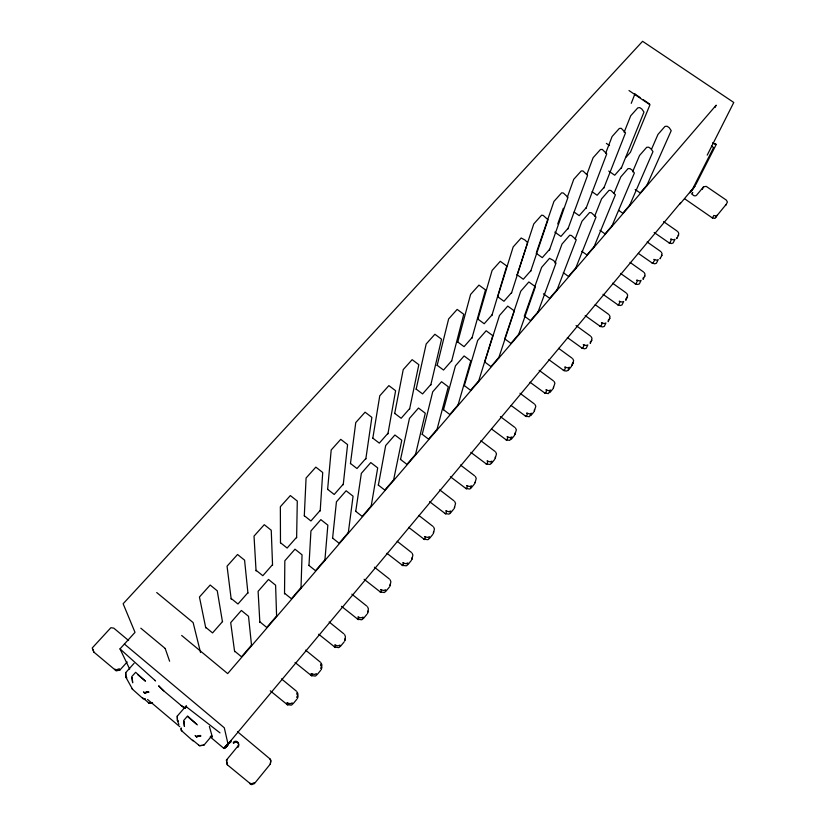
<?xml version="1.0" encoding="UTF-8"?>
<svg xmlns="http://www.w3.org/2000/svg" width="826" height="826" viewBox="0 0 826 826"><rect width="100%" height="100%" fill="white"/><g stroke="black" fill="none" stroke-linecap="round" stroke-linejoin="round"><path stroke-width="1.24" d="M433.609 531.583L433.33 533.586L434.445 529.012L433.64 527.091M371.111 506.545L377.699 467.898L370.791 462.56L361.344 473.37L355.738 511.356M412.174 557.54L411.864 559.594L412.886 555.093L412.091 553.141M205.767 627.956L199.438 597.012L210.176 585.035L217.259 590.817L222.431 621.627M390.285 584.054L389.965 586.14L390.884 581.731L390.089 579.738M567.885 229.07L587.575 175.36L582.98 170.961L581.256 170.941L573.74 179.335L567.255 197.414M367.931 611.126L367.58 613.264L368.406 608.938L367.611 606.914M345.092 638.787L344.731 640.955L345.444 636.732L344.659 634.667M297.143 693.788L297.215 692.023L297.99 694.16L296.957 697.433L297.587 696.442L297.505 698.187L297.907 695.926L296.885 693.943M304.298 515.909L306.074 478.017L315.842 467.124L322.718 472.503L320.189 511.036M585.995 208.451L606.759 153.843L602.278 149.413L600.481 149.496L593.109 157.714L586.863 174.493M308.976 565.469L310.937 530.953L320.849 519.637L327.86 525.16L324.886 560.327M231.197 599.16L227.057 566.192L237.537 554.494L244.579 560.173L247.955 593.254M393.496 480.505L401.766 440.248L394.911 435.003L385.67 445.555L378.37 485.161M603.775 188.214L625.55 132.759L621.193 128.288L619.324 128.474L612.097 136.527L605.675 153.192M327.612 489.508L331.195 449.984L340.746 439.339L347.581 444.615L343.234 484.79M621.214 168.349L643.981 112.078L641.874 109.042L639.727 107.587L637.796 107.865L630.713 115.764L624.126 132.315M332.61 538.118L336.43 501.826L346.115 490.768L353.074 496.199L348.252 533.142M256.07 570.993L254.026 536.105L264.258 524.686L271.248 530.251L272.559 565.242M320.984 664.951L321.19 663.03L321.975 665.126L320.984 668.337L321.593 667.356L321.376 669.267L321.758 667.047L320.725 665.106M415.406 455.012L425.297 413.217L418.493 408.054L409.459 418.379L400.527 459.514M350.441 463.665L355.758 422.582L365.082 412.174L371.865 417.367L365.804 459.101M436.861 430.036L448.301 386.785L441.549 381.715L432.71 391.813L422.22 434.393M372.784 438.358L379.764 395.799L388.881 385.618L395.613 390.729L387.9 433.949M226.592 761.107L227.295 764.762L251.569 784.7L254.449 783.544L270.298 764.102L270.856 761.066L269.916 758.846L237.506 731.712M457.883 405.576L470.799 360.931L464.098 355.954L455.456 365.825L443.479 409.799M394.673 413.578L403.233 369.604L412.143 359.661L418.834 364.679L409.551 409.314M726.002 204.58L714.748 218.384L712.415 217.971L684.816 198.89M416.118 389.304L426.185 343.988L434.899 334.262L441.549 339.197L430.749 385.174M478.481 381.622L492.802 335.655L486.153 330.751L477.696 340.405L464.295 385.701M676.897 237.836L676.721 238.611L678.652 234.914L678.249 235.596L678.755 233.314L677.929 231.765M660.242 258.011L660.067 258.806L661.925 255.172L661.512 255.864L662.039 253.541L661.213 251.971M437.119 365.526L448.632 318.939L457.17 309.409L463.758 314.272L451.523 361.52M498.656 358.133L514.34 310.917L507.732 306.095L499.462 315.542L484.697 362.087M553.534 387.311L553.306 388.189L554.907 383.212L554.091 381.478M186.377 705.59L177.26 716.132L177.435 720.747L178.891 724.433M457.697 342.212L470.603 294.417L478.956 285.104L485.502 289.874L471.883 338.35M475.198 482.219L474.94 483.158L476.23 478.44L475.415 476.581M518.439 335.119L535.413 286.705L528.857 281.955L520.752 291.206L504.696 338.939M454.61 507.154L454.341 508.114L455.549 503.468L454.744 501.578M477.872 319.373L492.11 270.422L500.288 261.305L506.782 266.003L491.842 315.625M537.829 312.558L556.043 262.998L553.41 260.407L549.527 258.332L541.608 267.387L524.716 315.067M497.655 296.978L513.163 246.933L521.165 238.002L524.882 239.953L527.618 242.627L511.408 293.354M556.838 290.432L576.238 239.788L571.489 235.534L569.775 235.193L562.01 244.062L554.969 263.091M517.045 275.017L533.772 223.929L541.608 215.183L543.178 215.421L548.02 219.737L530.602 271.506M575.485 268.739L596.021 217.062L591.395 212.767L589.599 212.54L582 221.223L575.144 239.013M536.487 252.271L553.957 201.41L561.639 192.84L563.28 192.964L567.999 197.321L549.424 250.082M557.746 223.918L563.363 208.255M593.78 247.449L615.401 194.802L610.889 190.465L609.02 190.352L601.576 198.859L594.503 216.567M611.725 226.572L634.378 172.995L632.179 170.135L629.99 168.607L628.049 168.607L620.76 176.94L613.976 193.387M629.329 206.087L652.984 151.612L650.888 148.701L648.709 147.204L646.706 147.296L639.551 155.464L632.613 171.829M631.25 103.343L634.884 94.03M646.613 185.974L671.218 130.663L669.215 127.689L667.057 126.223L664.982 126.409L657.971 134.421L651.404 149.516M715.048 107.483L716.173 105.181L227.687 673.603L181.658 635.462M707.201 155.154L733.777 102.476L642.587 41.3L123.136 603.754L135.02 632.365L120.007 648.885L129.682 669.081M689.886 192.84L690.742 191.126M695.843 184.539L716.245 144.436L712.704 143.053M691.827 194.182L692.704 192.479A2.395 1.951 23.7 0 0 693.386 195.349A2.395 1.951 23.7 0 0 696.607 195.173L703.556 186.831L706.22 186.366L726.343 200.119L727.417 202.05L725.641 205.519M234.625 651.724L230.702 622.639L241.357 610.466L248.523 616.31L251.527 645.292M702.224 189.402L703.556 186.831M259.86 622.515L258.104 591.333L268.491 579.46L275.605 585.2L276.607 616.506M199.396 745.692L203.867 745.197L199.5 745.692L192.706 740.127M690.629 191.931L695.203 185.695L691.135 191.632L691.734 189.939L691.383 190.372M712.415 217.971L713.798 215.472L716.142 215.875L717.03 215.287L715.636 217.785M284.526 593.956L284.836 560.782L294.985 549.187L302.048 554.824L301.015 588.112M212.365 737.029L209.37 726.446M237.847 746.208L238.033 747.2A3.108 2.963 -52.1 0 0 237.754 742.904A3.108 2.963 -52.1 0 0 233.5 743.39L233.293 742.388A3.118 2.974 -52 0 1 237.568 741.903A3.118 2.974 -52 0 1 237.847 746.208L226.355 760.168L227.295 764.762M293.075 703.793L296.885 699.178M317.039 674.749L320.767 670.227M340.488 646.324L344.132 641.905M363.44 618.509L367.002 614.183M385.897 591.292L389.397 587.049M407.899 564.633L411.317 560.482M429.437 538.521L432.783 534.463M450.531 512.956L453.815 508.971M471.202 487.898L474.423 483.995M491.46 463.345L494.609 459.524M511.315 439.287L514.402 435.539M530.777 415.695L533.813 412.019M549.868 392.567L552.831 388.963M568.577 369.883L571.499 366.341M210.847 736.038L211.838 736.771L210.227 736.895L223.867 748.387L227.904 743.576L224.3 727.789L124.406 644.043M680.521 202.845L228.017 744.071M679.881 204.115L692.653 188.855L713.612 147.555L711.475 146.099M203.816 745.3L211.745 735.914M251.507 645.147L241.512 656.784L234.646 651.125M276.504 616.072L266.736 627.44L259.911 621.885M300.953 587.637L291.392 598.757L284.619 593.295M324.866 559.822L315.511 570.694L308.779 565.325M348.252 532.605L339.104 543.25L332.424 537.963M371.153 505.977L362.191 516.384L355.562 511.191M393.558 479.906L384.792 490.097L378.205 484.986M415.499 454.372L406.919 464.357L400.373 459.328M436.985 429.375L428.58 439.164L422.086 434.208M458.038 404.895L449.798 414.476L443.345 409.603M478.657 380.91L470.583 390.295L464.171 385.494M498.863 357.4L490.954 366.599L484.583 361.871M518.666 334.365L510.912 343.379L504.583 338.722M538.077 311.784L530.478 320.622L524.2 316.038M557.116 289.637L549.662 298.3L543.425 293.788M575.784 267.913L568.474 276.421L563.311 272.704M594.09 246.613L586.925 254.955L581.793 251.3M612.056 225.715L605.024 233.892L599.924 230.299M629.691 205.209L622.783 213.242L618.736 210.393M646.985 185.086L640.212 192.964L635.184 189.464M223.867 748.387L230.02 741.676M222.628 621.462L212.55 632.923L205.746 627.326M247.821 592.789L237.96 604.002L231.208 598.489M272.456 564.747L262.823 575.712L256.112 570.301M296.565 537.313L287.138 548.041L280.468 542.713M320.147 510.468L310.927 520.969L304.309 515.734M343.234 484.191L334.2 494.475L327.633 489.322M365.835 458.471L356.997 468.538L350.461 463.469M387.962 433.289L379.31 443.139L372.825 438.162M409.634 408.622L401.157 418.276L394.714 413.372M430.862 384.462L422.561 393.919L416.159 389.087M451.667 360.786L443.531 370.048L437.171 365.298M472.049 337.586L464.078 346.672L457.759 341.985M492.038 314.851L484.212 323.751L477.944 319.135M511.624 292.549L503.963 301.273L497.727 296.73M530.839 270.691L523.323 279.25L517.128 274.769M549.682 249.245L542.3 257.64L536.157 253.231M568.164 228.213L560.926 236.442L554.814 232.096M586.295 207.574L579.202 215.648L574.142 212.076M604.095 187.326L597.126 195.246L592.097 191.725M621.555 167.441L614.72 175.226L608.731 171.054M626.17 157.105L630.424 152.273L649.948 104.799L628.999 90.54M125.697 672.653L125.841 677.206L126.843 677.857L125.913 677.165L125.697 672.653L134.091 663.309M128.639 640.573L113.802 628.152L110.891 627.698L92.223 647.987L93.823 652.065L116.28 670.888L119.904 670.041L127.173 661.977M196.216 736.503L200.336 735.45L196.423 736.771L195.142 735.501L195.752 736.038M149.258 703.318L152.573 703.05L149.341 703.308L142.712 697.877M145.448 698.837L143.146 698.775L132.015 688.812M668.792 242.741L671.466 243.525L673.107 242.999L675.018 239.313L673.366 239.839L670.681 239.055L671.517 239.519L669.618 243.205L654.161 232.498M652.013 263.019L654.719 263.804L656.381 263.267L658.229 259.643L656.546 260.19L653.841 259.395L654.688 259.86L652.86 263.484L638.343 253.375M634.926 283.669L637.651 284.464L639.345 283.917L641.121 280.365L639.427 280.912L636.681 280.117L637.538 280.592L635.783 284.144L620.502 273.416M617.528 304.711L620.274 305.517L621.988 304.949L623.692 301.469L621.978 302.037L619.211 301.232L620.068 301.707L618.385 305.186L603.001 294.314M599.79 326.156L602.567 326.962L604.302 326.384L605.933 322.976L604.188 323.555L601.4 322.749L602.268 323.234L600.657 326.631L585.18 315.604M581.721 348.004L584.519 348.82L586.274 348.221L587.833 344.907L586.068 345.495L583.249 344.679L584.127 345.165L582.588 348.489L567.39 337.566M563.301 370.265L566.13 371.091L567.906 370.492L569.382 367.25L567.586 367.859L564.747 367.033L565.624 367.529L564.168 370.76L548.867 359.682M544.52 392.97L548.33 393.61L550.57 390.037L548.753 390.657L545.883 389.82L546.771 390.326L545.397 393.475L529.993 382.231M525.367 416.118L529.218 416.758L531.386 413.268L529.549 413.909L526.647 413.062L527.535 413.568L526.255 416.634L511.118 405.494M505.842 439.731L509.735 440.372L511.821 436.964L509.952 437.625L507.019 436.768L507.928 437.284L506.73 440.248L491.491 428.942M485.915 463.82L489.849 464.46L490.737 464.005L491.852 461.145L489.963 461.817L487.01 460.949L487.908 461.476L486.813 464.336L470.82 452.369M465.585 488.383L469.571 489.033L470.469 488.579L471.481 485.812L469.56 486.504L466.576 485.626L467.495 486.163L466.494 488.92L450.387 476.757M444.842 513.462L448.869 514.113L449.788 513.638L450.697 510.995L448.745 511.697L445.73 510.809L446.649 511.356L445.761 513.999L429.551 501.65M423.676 539.058L427.744 539.708L428.673 539.223L429.479 536.693L427.496 537.416L424.45 536.528L425.38 537.076L424.595 539.605L408.643 527.349M402.066 565.19L406.175 565.841L407.115 565.345L407.807 562.94L405.803 563.673L402.727 562.774L403.656 563.332L402.995 565.748L386.919 553.286M379.991 591.87L384.152 592.531L385.112 592.025L385.68 589.733L383.646 590.497L380.538 589.578L381.478 590.146L380.931 592.438L364.111 579.274M357.451 619.118L361.654 619.789L362.635 619.263L363.079 617.115L361.003 617.889L357.865 616.97L358.814 617.538L358.391 619.696L341.458 606.315M334.416 646.954L338.67 647.625L339.662 647.099L339.982 645.085L337.886 645.88L334.706 644.941L335.666 645.529L335.377 647.543L318.691 634.234M310.886 675.41L315.191 676.081L316.203 675.534L316.389 673.665L314.252 674.481L311.041 673.541L312.011 674.13L311.846 675.998L295.058 662.473M286.839 704.485L291.186 705.156L292.218 704.599L292.259 702.885L290.091 703.721L286.849 702.761L287.82 703.37L287.809 705.084L270.278 690.815M712.755 143.084L716.245 144.436M227.904 743.576L224.176 748.521L228.224 743.503L224.868 748.16L228.575 743.224L225.901 747.323L229.008 742.811L227.202 746.074L229.504 742.285L230.237 742.688L231.239 741.49L231.022 740.478M163.806 690.908L158.664 685.745A6.195 0.63 41.2 0 0 163.806 690.908L181.224 705.538L185.468 708.274M177.435 720.747L178.509 721.459L177.931 720.995M634.729 93.885L640.057 97.509M643.258 99.688L649.649 104.045M606.367 143.404L609.495 145.572M663.577 221.626L677.217 231.146M647.14 241.956L660.501 251.341M630.032 262.389L643.475 271.919M612.593 283.215L626.129 292.869M595.185 304.691L608.452 314.231M576.063 325.568L590.435 335.996M558.634 348.355L572.077 358.174M539.161 370.337L553.358 380.796M519.977 393.248L534.267 403.852M500.411 416.603L514.794 427.372M480.815 440.712L494.939 451.368M460.454 465.028L474.671 475.848M439.68 489.839L453.99 500.835M418.823 515.434L432.886 526.338M220.005 732.879L186.129 706.612L186.728 707.108M397.182 541.298L411.327 552.377M374.426 567.194L389.325 578.964M351.845 594.152L366.847 606.119M148.35 702.647L148.897 703.081M198.446 744.98L199.004 745.434M329.13 621.978L343.884 633.852M305.568 650.124L320.416 662.204M281.48 678.889L296.441 691.176M156.692 592.521L193.129 622.577L200.542 652.519M140.812 628.194L165.448 648.668M137.983 674.883L145.459 681.171L135.65 672.302L131.706 676.7L132.666 682.772L132.191 677.702M187.874 716.875L196.433 724.082M147.524 699.426L179.769 726.663M181.823 730.907L192.985 740.901M154.927 680.376L155.536 680.913L120.007 648.885M132.594 689.328L125.841 677.206M182.412 731.423L181.162 730.194L181.059 728.026M269.916 758.846L270.804 760.127L270.298 764.102M296.627 537.85L297.288 501.041L290.349 495.569L280.355 506.72L280.479 542.888M644.187 272.549L645.013 274.149L644.466 276.514L644.889 275.801L643.093 279.364L643.227 277.722M626.841 293.519L627.667 295.14L627.099 297.546L627.533 296.823L625.809 300.313L625.953 298.64M609.175 314.882L610.001 316.534L609.402 318.981L609.846 318.247L608.194 321.665L608.349 319.951M591.158 336.657L591.984 338.33L591.364 340.828L591.819 340.075L590.249 343.41L590.414 341.675M572.8 358.856L573.626 360.549L572.986 363.089L573.45 362.325L571.953 365.588L572.129 363.812M535 404.554L535.816 406.309L534.288 411.234L534.494 409.397M515.538 428.085L516.353 429.871L514.897 434.734L515.114 432.865M495.683 452.09L496.488 453.908L495.115 458.709L495.352 456.799M115.64 670.485L114.969 669.205L116.352 669.824L119.243 668.761L119.904 670.041M165.19 648.503L169.619 661.234M197.383 724.877L187.564 715.997L183.682 720.509L184.435 726.457L184.002 721.377M92.987 649.35L93.823 652.065M226.799 759.476L227.036 760.416M250.154 784.06L250.02 783.213L251.434 783.853L254.325 782.697L254.449 783.544M177.26 716.132L177.538 720.737M181.255 728.305L181.369 730.463M185.045 708.347A6.205 0.63 41.1 0 1 181.224 705.538M148.319 691.589L144.498 692.942L143.487 691.909L144.261 692.653L148.319 691.589M148.773 692.116L144.498 692.942L148.773 692.116M200.759 735.945L196.423 736.771L200.759 735.945"/></g></svg>
